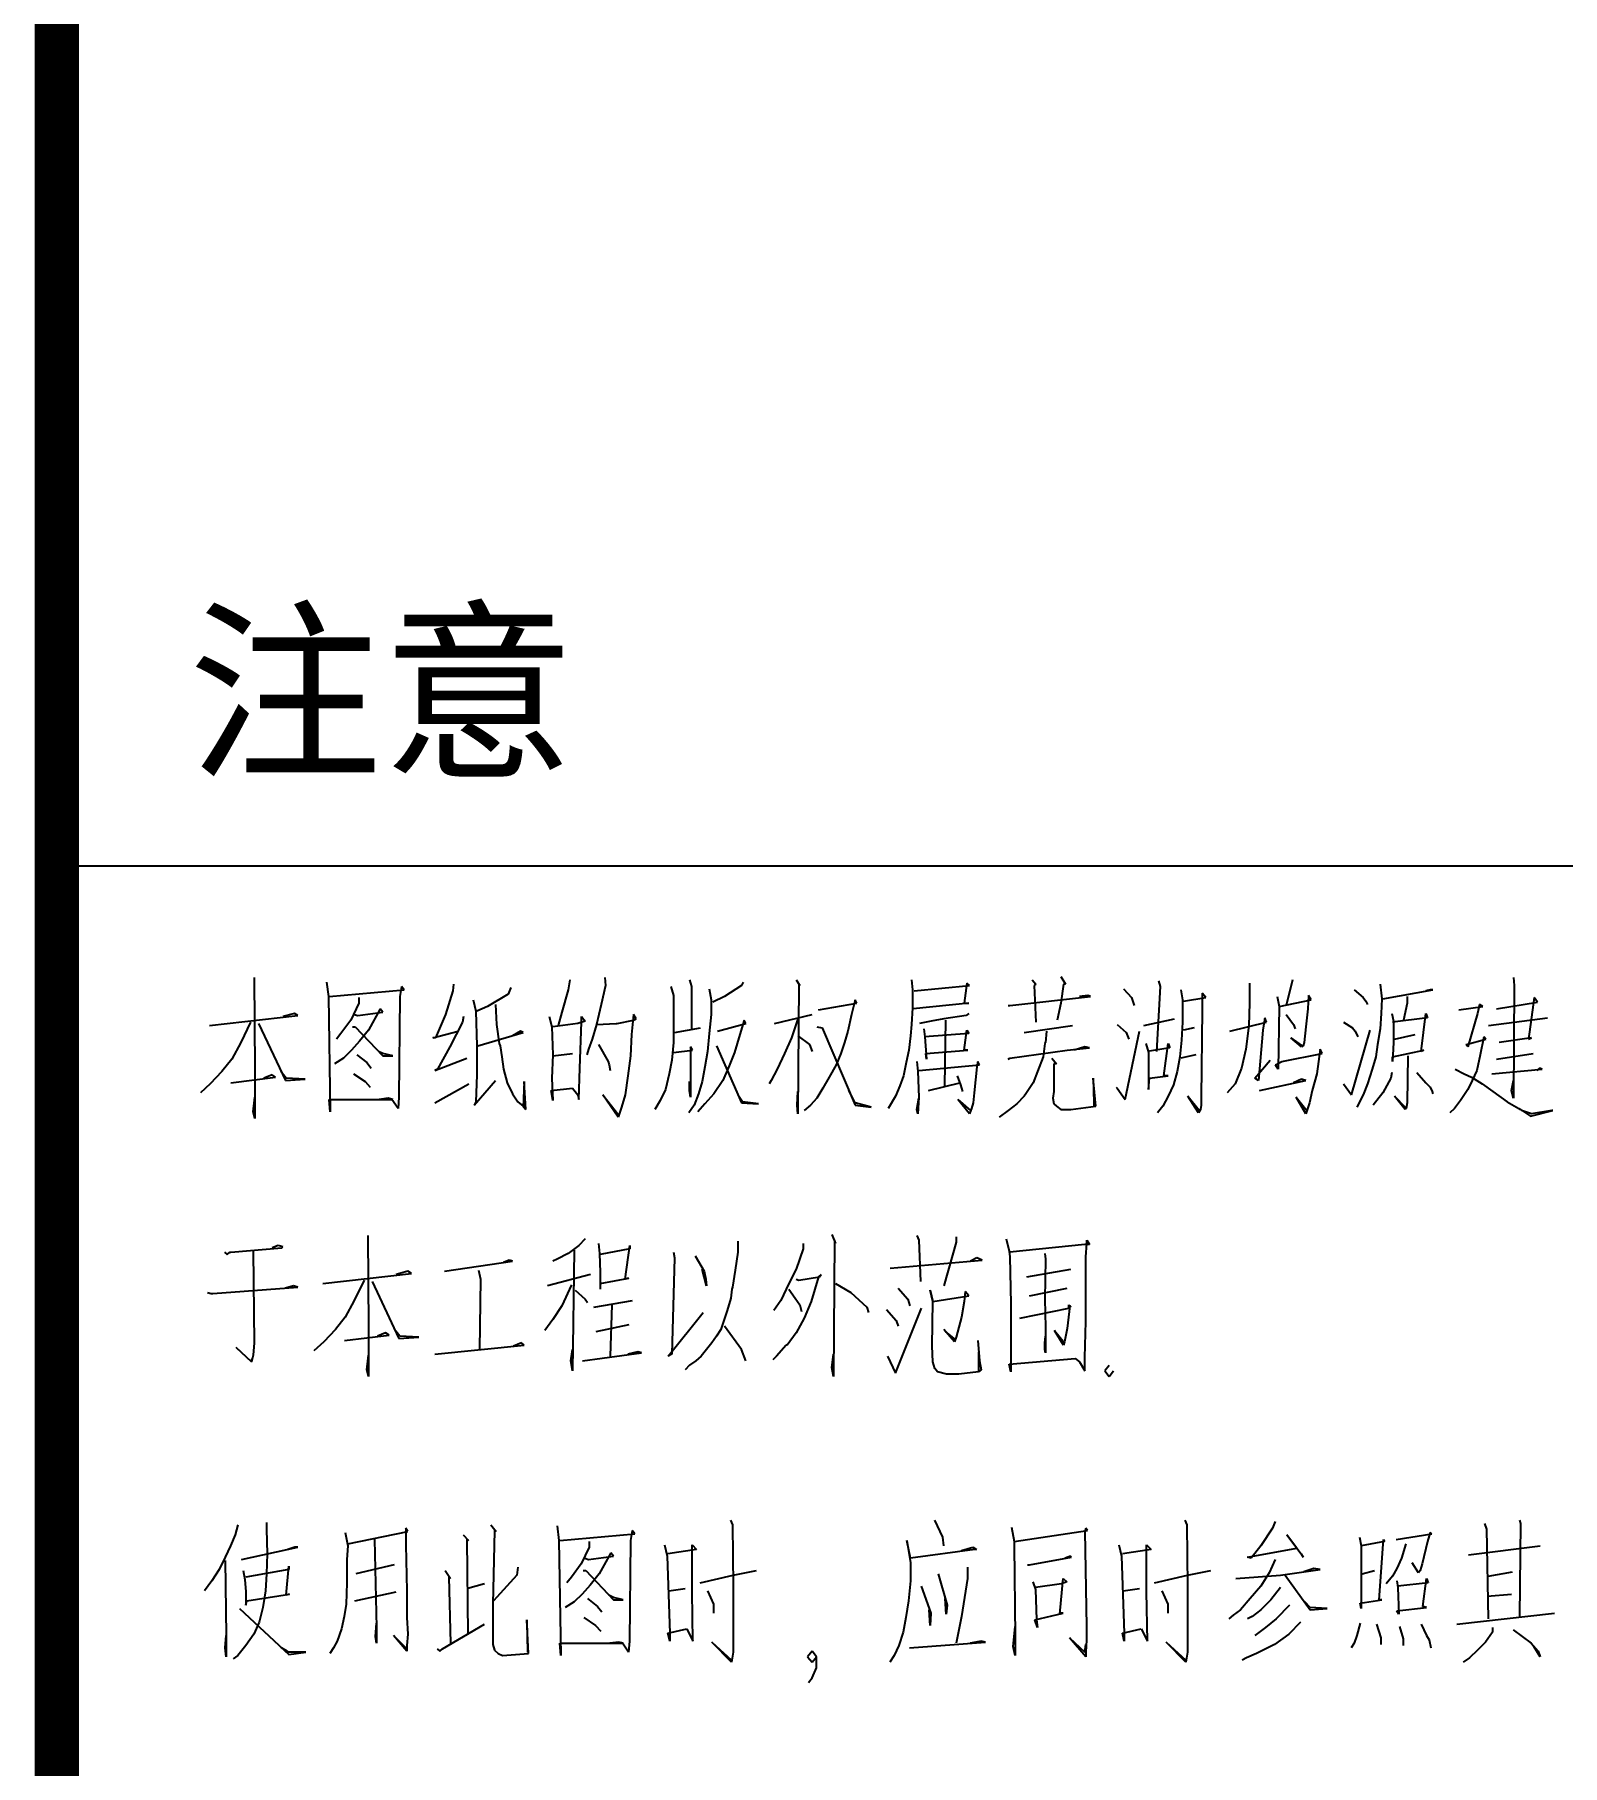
# Model space of a CAD drawing. Extents: x 39624947 to 39626627, y 3418539 to 3418836.
# Drawn here: x 39625326.61 to 39625343.83, y 3418645.91 to 3418665.41 of the extents above; entities that cross this region are included whole.
import ezdxf

# ---------------------------------------------------------------- set-up
doc = ezdxf.new("R2010")
doc.units = 0
doc.layers.get('0').update_dxf_attribs({"linetype": 'CONTINUOUS'})
doc.layers.add('PUB_TITLE', color=4, linetype='CONTINUOUS')
doc.styles.add('图签2', font='', dxfattribs={"height": 1000})
doc.styles.get('图签2').set_extended_font_data('SimSun')

# ---------------------------------------------------------------- blocks, each defined once
blk = doc.blocks.new('WQEQWEDASDSA')
at = {"layer": 'PUB_TITLE'}
for p, q in [((100.2, -5091.2), (100.2, -18900)), ((100.2, -17519), (3600.2, -17519)), ((322.5, -17644.7), (323.5, -17748.1)), ((678.3, -17647.3), (676.3, -17658.6)), ((717.6, -17644.7), (718.6, -17653.6)), ((813.3, -17647.3), (815.4, -17654.8)), ((933.3, -17647.3), (937.3, -17653.6)), ((1063.3, -17647.3), (1064.3, -17658.6)), ((1199.4, -17647.3), (1203.4, -17652.3)), ((1231.6, -17643.5), (1236.7, -17652.3)), ((1492.7, -17647.3), (1485.6, -17676.2)), ((1741.6, -17644.7), (1742.6, -17653.6)), ((404.2, -17649.8), (406.2, -17666.2)), ((406.2, -17666.2), (408.2, -17795.9)), ((407.2, -17666.2), (491.8, -17658.6)), ((486.8, -17666.2), (485.8, -17779.5)), ((488.8, -17654.8), (486.8, -17666.2)), ((491.8, -17658.6), (488.8, -17654.8)), ((546.3, -17659.9), (538.2, -17686.3)), ((547.3, -17652.3), (546.3, -17659.9)), ((608.7, -17663.6), (585.6, -17677.5)), ((611.8, -17656.1), (608.7, -17663.6)), ((676.3, -17658.6), (669.2, -17683.8)), ((718.6, -17653.6), (713.6, -17675)), ((792.2, -17654.8), (795.2, -17664.9)), ((795.2, -17664.9), (795.2, -17695.1)), ((815.4, -17654.8), (815.4, -17702.7)), ((835.5, -17657.3), (837.5, -17669.9)), ((852.7, -17666.2), (839.6, -17672.5)), ((871.8, -17653.6), (852.7, -17666.2)), ((873.8, -17649.8), (871.8, -17653.6)), ((936.3, -17652.3), (935.3, -17798.4)), ((937.3, -17653.6), (936.3, -17652.3)), ((1064.3, -17658.6), (1064.3, -17678.8)), ((1066.3, -17659.9), (1128.8, -17653.6)), ((1125.8, -17651), (1122.8, -17673.7)), ((1128.8, -17653.6), (1125.8, -17651)), ((1174.2, -17676.2), (1264.9, -17666.2)), ((1203.4, -17652.3), (1201.4, -17653.6)), ((1201.4, -17653.6), (1203.4, -17695.1)), ((1234.6, -17652.3), (1231.6, -17673.7)), ((1236.7, -17652.3), (1234.6, -17652.3)), ((1261.9, -17664.9), (1252.8, -17666.2)), ((1264.9, -17666.2), (1261.9, -17664.9)), ((1302.2, -17657.3), (1311.2, -17667.4)), ((1343.5, -17654.8), (1339.5, -17727.9)), ((1341.5, -17648.5), (1343.5, -17654.8)), ((1366.7, -17658.6), (1368.7, -17669.9)), ((1390.9, -17662.4), (1390.9, -17681.3)), ((1394.9, -17667.4), (1390.9, -17662.4)), ((1444.3, -17651), (1444.3, -17673.7)), ((1475.5, -17666.2), (1477.5, -17677.5)), ((1510.8, -17664.9), (1509.8, -17680)), ((1513.8, -17669.9), (1510.8, -17664.9)), ((1562.2, -17658.6), (1572.3, -17667.4)), ((1591.4, -17652.3), (1593.4, -17668.7)), ((1594.4, -17668.7), (1650.9, -17658.6)), ((1621.7, -17666.2), (1621.7, -17673.7)), ((1647.9, -17658.6), (1642.8, -17659.9)), ((1650.9, -17658.6), (1647.9, -17658.6)), ((1742.6, -17653.6), (1741.6, -17780.8)), ((367.9, -17685.1), (354.8, -17688.8)), ((371.9, -17687.6), (367.9, -17685.1)), ((440.4, -17673.7), (431.4, -17692.6)), ((435.4, -17686.3), (439.4, -17687.6)), ((439.4, -17687.6), (467.6, -17683.8)), ((440.4, -17667.4), (440.4, -17673.7)), ((464.6, -17680), (451.5, -17704)), ((467.6, -17683.8), (464.6, -17680)), ((538.2, -17686.3), (527.1, -17712.8)), ((569.4, -17669.9), (572.5, -17682.5)), ((572.5, -17682.5), (573.5, -17721.6)), ((585.6, -17677.5), (573.5, -17682.5)), ((594.6, -17675), (595.6, -17697.7)), ((669.2, -17683.8), (665.2, -17698.9)), ((713.6, -17675), (708.5, -17697.7)), ((749.9, -17686.3), (747.8, -17709)), ((752.9, -17691.4), (749.9, -17686.3)), ((837.5, -17686.3), (835.5, -17707.7)), ((837.5, -17669.9), (837.5, -17686.3)), ((909.1, -17696.4), (951.4, -17686.3)), ((958.5, -17681.3), (1001.8, -17673.7)), ((995.8, -17686.3), (991.7, -17705.2)), ((999.8, -17669.9), (995.8, -17686.3)), ((1001.8, -17673.7), (999.8, -17669.9)), ((1064.3, -17678.8), (1063.3, -17697.7)), ((1127.8, -17673.7), (1065.3, -17680)), ((1122.8, -17673.7), (1127.8, -17673.7)), ((1127.8, -17685.1), (1124.8, -17687.6)), ((1172.2, -17676.2), (1174.2, -17676.2)), ((1231.6, -17673.7), (1227.6, -17692.6)), ((1311.2, -17667.4), (1314.3, -17676.2)), ((1368.7, -17669.9), (1368.7, -17695.1)), ((1369.7, -17671.2), (1394.9, -17667.4)), ((1390.9, -17681.3), (1389.9, -17779.5)), ((1444.3, -17673.7), (1443.3, -17698.9)), ((1477.5, -17677.5), (1476.5, -17748.1)), ((1477.5, -17677.5), (1513.8, -17669.9)), ((1485.6, -17686.3), (1493.7, -17697.7)), ((1509.8, -17680), (1507.8, -17700.2)), ((1572.3, -17667.4), (1575.3, -17671.2)), ((1575.3, -17671.2), (1577.3, -17675)), ((1592.4, -17685.1), (1591.4, -17702.7)), ((1593.4, -17668.7), (1592.4, -17685.1)), ((1604.5, -17685.1), (1606.5, -17693.9)), ((1621.7, -17673.7), (1617.6, -17692.6)), ((1637.8, -17727.9), (1642.8, -17685.1)), ((1642.8, -17685.1), (1644.8, -17690.1)), ((1680.1, -17681.3), (1707.3, -17677.5)), ((1701.3, -17685.1), (1690.2, -17722.9)), ((1703.3, -17675), (1701.3, -17685.1)), ((1707.3, -17677.5), (1703.3, -17675)), ((1722.4, -17680), (1768.8, -17672.5)), ((1764.8, -17667.4), (1758.7, -17714)), ((1768.8, -17672.5), (1764.8, -17667.4)), ((272.1, -17698.9), (371.9, -17687.6)), ((318.5, -17695.1), (307.4, -17717.8)), ((327.6, -17696.4), (357.8, -17760.7)), ((431.4, -17692.6), (420.3, -17707.7)), ((433.4, -17700.2), (436.4, -17700.2)), ((436.4, -17700.2), (467.6, -17732.9)), ((451.5, -17704), (441.4, -17716.6)), ((524.1, -17712.8), (552.3, -17705.2)), ((557.3, -17695.1), (543.2, -17722.9)), ((558.4, -17688.8), (557.3, -17695.1)), ((595.6, -17697.7), (598.7, -17719.1)), ((622.9, -17705.2), (613.8, -17710.3)), ((625.9, -17706.5), (622.9, -17705.2)), ((655.1, -17688.8), (658.1, -17700.2)), ((658.1, -17700.2), (659.1, -17731.7)), ((687.4, -17696.4), (659.1, -17700.2)), ((695.4, -17693.9), (687.4, -17696.4)), ((689.4, -17746.8), (691.4, -17695.1)), ((691.4, -17688.8), (695.4, -17693.9)), ((691.4, -17695.1), (691.4, -17688.8)), ((708.5, -17697.7), (703.5, -17714)), ((708.5, -17697.7), (730.7, -17696.4)), ((730.7, -17696.4), (731.7, -17696.4)), ((731.7, -17696.4), (749.9, -17692.6)), ((749.9, -17692.6), (752.9, -17691.4)), ((795.2, -17695.1), (795.2, -17717.8)), ((796.2, -17706.5), (825.4, -17701.4)), ((844.6, -17705.2), (876.8, -17696.4)), ((874.8, -17692.6), (869.8, -17709)), ((876.8, -17696.4), (874.8, -17692.6)), ((935.3, -17691.4), (928.2, -17712.8)), ((956.5, -17700.2), (962.5, -17701.4)), ((962.5, -17701.4), (999.8, -17788.4)), ((991.7, -17705.2), (987.7, -17717.8)), ((1063.3, -17697.7), (1062.3, -17710.3)), ((1085.5, -17693.9), (1072.4, -17696.4)), ((1077.4, -17702.7), (1078.4, -17711.5)), ((1099.6, -17691.4), (1085.5, -17693.9)), ((1124.8, -17687.6), (1099.6, -17691.4)), ((1101.6, -17692.6), (1100.6, -17766.9)), ((1122.8, -17726.6), (1125.8, -17704)), ((1125.8, -17704), (1127.8, -17707.7)), ((1190.3, -17706.5), (1244.7, -17698.9)), ((1215.5, -17705.2), (1214.5, -17717.8)), ((1295.1, -17697.7), (1305.2, -17706.5)), ((1304.2, -17782.1), (1320.3, -17705.2)), ((1325.3, -17698.9), (1359.6, -17691.4)), ((1368.7, -17695.1), (1367.7, -17715.3)), ((1381.8, -17701.4), (1369.7, -17704)), ((1422.1, -17705.2), (1463.4, -17695.1)), ((1443.3, -17698.9), (1440.2, -17725.4)), ((1459.4, -17704), (1454.4, -17760.7)), ((1461.4, -17690.1), (1459.4, -17704)), ((1463.4, -17695.1), (1461.4, -17690.1)), ((1493.7, -17697.7), (1495.7, -17702.7)), ((1507.8, -17700.2), (1505.8, -17717.8)), ((1550.1, -17695.1), (1560.2, -17701.4)), ((1559.2, -17777), (1580.3, -17704)), ((1560.2, -17701.4), (1563.2, -17705.2)), ((1563.2, -17705.2), (1566.2, -17711.5)), ((1591.4, -17702.7), (1588.4, -17720.3)), ((1644.8, -17690.1), (1605.5, -17695.1)), ((1606.5, -17693.9), (1606.5, -17717.8)), ((1713.4, -17698.9), (1779.9, -17690.1)), ((307.4, -17717.8), (297.3, -17736.7)), ((420.3, -17707.7), (415.2, -17714)), ((441.4, -17716.6), (432.4, -17726.6)), ((527.1, -17712.8), (524.1, -17712.8)), ((543.2, -17722.9), (529.1, -17748.1)), ((573.5, -17721.6), (573.5, -17754.4)), ((574.5, -17721.6), (625.9, -17706.5)), ((598.7, -17719.1), (599.7, -17721.6)), ((599.7, -17721.6), (601.7, -17734.2)), ((699.5, -17725.4), (697.4, -17731.7)), ((703.5, -17714), (699.5, -17725.4)), ((710.5, -17720.3), (721.6, -17739.2)), ((747.8, -17709), (746.8, -17732.9)), ((795.2, -17717.8), (793.2, -17738)), ((814.4, -17722.9), (814.4, -17779.5)), ((816.4, -17726.6), (814.4, -17722.9)), ((835.5, -17707.7), (833.5, -17727.9)), ((843.6, -17721.6), (871.8, -17785.8)), ((869.8, -17709), (863.7, -17729.2)), ((928.2, -17712.8), (920.2, -17730.4)), ((935.3, -17710.3), (948.4, -17720.3)), ((948.4, -17720.3), (951.4, -17727.9)), ((987.7, -17717.8), (983.7, -17730.4)), ((1062.3, -17710.3), (1060.3, -17726.6)), ((1127.8, -17707.7), (1078.4, -17711.5)), ((1078.4, -17711.5), (1080.4, -17736.7)), ((1213.5, -17719.1), (1211.5, -17734.2)), ((1214.5, -17717.8), (1213.5, -17719.1)), ((1238.7, -17726.6), (1263.9, -17724.1)), ((1258.8, -17722.9), (1246.7, -17726.6)), ((1263.9, -17724.1), (1258.8, -17722.9)), ((1305.2, -17706.5), (1308.2, -17714)), ((1327.4, -17719.1), (1330.4, -17729.2)), ((1354.6, -17724.1), (1329.4, -17727.9)), ((1347.5, -17755.6), (1352.6, -17719.1)), ((1352.6, -17719.1), (1354.6, -17724.1)), ((1367.7, -17715.3), (1365.7, -17734.2)), ((1440.2, -17725.4), (1435.2, -17746.8)), ((1490.6, -17712.8), (1503.7, -17721.6)), ((1502.7, -17722.9), (1490.6, -17712.8)), ((1504.7, -17721.6), (1502.7, -17722.9)), ((1505.8, -17717.8), (1504.7, -17721.6)), ((1523.9, -17725.4), (1519.9, -17753.1)), ((1525.9, -17730.4), (1523.9, -17725.4)), ((1588.4, -17720.3), (1586.4, -17734.2)), ((1606.5, -17717.8), (1605.5, -17739.2)), ((1607.6, -17714), (1630.7, -17709)), ((1688.2, -17720.3), (1710.4, -17714)), ((1690.2, -17722.9), (1688.2, -17720.3)), ((1708.3, -17711.5), (1704.3, -17731.7)), ((1710.4, -17714), (1708.3, -17711.5)), ((1761.8, -17712.8), (1725.5, -17717.8)), ((1758.7, -17714), (1761.8, -17712.8)), ((297.3, -17736.7), (286.2, -17750.6)), ((423.3, -17735.5), (413.2, -17741.8)), ((432.4, -17726.6), (423.3, -17735.5)), ((438.4, -17731.7), (449.5, -17740.5)), ((449.5, -17740.5), (454.5, -17746.8)), ((467.6, -17730.4), (462.6, -17727.9)), ((478.7, -17732.9), (467.6, -17730.4)), ((467.6, -17732.9), (478.7, -17732.9)), ((526.1, -17749.3), (562.4, -17735.5)), ((601.7, -17734.2), (603.7, -17748.1)), ((659.1, -17731.7), (658.1, -17758.1)), ((659.1, -17732.9), (681.3, -17730.4)), ((721.6, -17739.2), (722.6, -17743)), ((722.6, -17743), (723.6, -17749.3)), ((746.8, -17732.9), (743.8, -17755.6)), ((793.2, -17738), (790.2, -17753.1)), ((795.2, -17729.2), (816.4, -17726.6)), ((833.5, -17727.9), (830.5, -17745.5)), ((857.7, -17744.3), (850.6, -17760.7)), ((863.7, -17729.2), (857.7, -17744.3)), ((920.2, -17730.4), (912.1, -17748.1)), ((978.6, -17743), (970.6, -17756.9)), ((983.7, -17730.4), (978.6, -17743)), ((1057.3, -17740.5), (1054.2, -17755.6)), ((1060.3, -17726.6), (1057.3, -17740.5)), ((1069.3, -17739.2), (1070.4, -17750.6)), ((1071.4, -17749.3), (1139.9, -17743)), ((1079.4, -17730.4), (1126.8, -17726.6)), ((1080.4, -17736.7), (1079.4, -17730.4)), ((1126.8, -17726.6), (1122.8, -17726.6)), ((1137.9, -17739.2), (1136.9, -17745.5)), ((1139.9, -17743), (1137.9, -17739.2)), ((1172.2, -17736.7), (1174.2, -17735.5)), ((1174.2, -17735.5), (1238.7, -17726.6)), ((1211.5, -17734.2), (1205.4, -17750.6)), ((1221.5, -17735.5), (1226.6, -17741.8)), ((1223.6, -17741.8), (1223.6, -17770.7)), ((1226.6, -17741.8), (1223.6, -17741.8)), ((1330.4, -17729.2), (1330.4, -17770.7)), ((1365.7, -17734.2), (1362.6, -17750.6)), ((1383.8, -17731.7), (1366.7, -17735.5)), ((1450.3, -17758.1), (1467.5, -17738)), ((1473.5, -17743), (1480.6, -17739.2)), ((1476.5, -17748.1), (1473.5, -17743)), ((1480.6, -17739.2), (1525.9, -17730.4)), ((1586.4, -17734.2), (1582.4, -17748.1)), ((1605.5, -17734.2), (1640.8, -17726.6)), ((1605.5, -17739.2), (1605.5, -17734.2)), ((1622.7, -17732.9), (1621.7, -17785.8)), ((1640.8, -17726.6), (1637.8, -17727.9)), ((1704.3, -17731.7), (1700.3, -17749.3)), ((1722.4, -17736.7), (1763.8, -17730.4)), ((273.1, -17764.4), (262, -17774.5)), ((286.2, -17750.6), (273.1, -17764.4)), ((296.3, -17763.2), (346.7, -17756.9)), ((323.5, -17748.1), (323.5, -17803.5)), ((342.7, -17754.4), (333.6, -17758.1)), ((346.7, -17756.9), (342.7, -17754.4)), ((358.8, -17758.1), (352.7, -17750.6)), ((357.8, -17760.7), (380, -17759.4)), ((380, -17759.4), (358.8, -17758.1)), ((434.4, -17753.1), (447.5, -17761.9)), ((447.5, -17761.9), (453.5, -17768.2)), ((529.1, -17748.1), (526.1, -17749.3)), ((526.1, -17785.8), (564.4, -17764.4)), ((570.4, -17788.4), (594.6, -17760.7)), ((573.5, -17754.4), (572.5, -17784.6)), ((603.7, -17748.1), (607.7, -17763.2)), ((607.7, -17763.2), (613.8, -17775.8)), ((626.9, -17761.9), (625.9, -17790.9)), ((628.9, -17793.4), (626.9, -17761.9)), ((658.1, -17758.1), (659.1, -17783.3)), ((688.4, -17782.1), (689.4, -17746.8)), ((743.8, -17755.6), (740.8, -17777)), ((790.2, -17753.1), (786.1, -17770.7)), ((813.3, -17772), (813.3, -17761.9)), ((827.5, -17761.9), (823.4, -17775.8)), ((830.5, -17745.5), (827.5, -17761.9)), ((850.6, -17760.7), (840.6, -17775.8)), ((905.1, -17760.7), (903, -17764.4)), ((912.1, -17748.1), (905.1, -17760.7)), ((970.6, -17756.9), (963.5, -17769.5)), ((1054.2, -17755.6), (1050.2, -17766.9)), ((1070.4, -17750.6), (1071.4, -17779.5)), ((1082.4, -17772), (1117.7, -17763.2)), ((1114.7, -17755.6), (1118.7, -17765.7)), ((1136.9, -17745.5), (1133.9, -17774.5)), ((1200.4, -17763.2), (1192.3, -17775.8)), ((1205.4, -17750.6), (1200.4, -17763.2)), ((1267.9, -17758.1), (1268.9, -17785.8)), ((1270.9, -17789.6), (1267.9, -17758.1)), ((1330.4, -17770.7), (1331.4, -17758.1)), ((1331.4, -17758.1), (1352.6, -17755.6)), ((1352.6, -17755.6), (1347.5, -17755.6)), ((1362.6, -17750.6), (1358.6, -17765.7)), ((1428.2, -17764.4), (1419.1, -17774.5)), ((1435.2, -17746.8), (1428.2, -17764.4)), ((1454.4, -17760.7), (1450.3, -17758.1)), ((1455.4, -17772), (1507.8, -17760.7)), ((1502.7, -17759.4), (1493.7, -17763.2)), ((1507.8, -17760.7), (1502.7, -17759.4)), ((1519.9, -17753.1), (1514.8, -17772)), ((1550.1, -17764.4), (1559.2, -17777)), ((1577.3, -17764.4), (1572.3, -17777)), ((1582.4, -17748.1), (1577.3, -17764.4)), ((1603.5, -17758.1), (1594.4, -17774.5)), ((1604.5, -17751.8), (1603.5, -17758.1)), ((1632.7, -17751.8), (1642.8, -17763.2)), ((1642.8, -17763.2), (1647.9, -17768.2)), ((1676.1, -17748.1), (1686.2, -17753.1)), ((1686.2, -17753.1), (1694.2, -17756.9)), ((1695.2, -17760.7), (1690.2, -17770.7)), ((1694.2, -17756.9), (1706.3, -17764.4)), ((1700.3, -17749.3), (1695.2, -17760.7)), ((1706.3, -17764.4), (1718.4, -17773.2)), ((1717.4, -17753.1), (1773.9, -17748.1)), ((1739.6, -17772), (1741.6, -17760.7)), ((1770.8, -17746.8), (1767.8, -17749.3)), ((1773.9, -17748.1), (1770.8, -17746.8)), ((321.5, -17795.9), (323.5, -17779.5)), ((407.2, -17782.1), (478.7, -17782.1)), ((408.2, -17795.9), (407.2, -17782.1)), ((473.7, -17780.8), (463.6, -17782.1)), ((478.7, -17782.1), (473.7, -17780.8)), ((484.8, -17792.1), (477.7, -17782.1)), ((485.8, -17779.5), (484.8, -17792.1)), ((613.8, -17775.8), (619.8, -17784.6)), ((657.1, -17772), (681.3, -17769.5)), ((659.1, -17783.3), (657.1, -17772)), ((681.3, -17769.5), (687.4, -17777)), ((687.4, -17777), (688.4, -17782.1)), ((715.6, -17777), (733.7, -17799.7)), ((732.7, -17802.2), (715.6, -17777)), ((740.8, -17777), (736.7, -17790.9)), ((780.1, -17783.3), (774, -17793.4)), ((786.1, -17770.7), (780.1, -17783.3)), ((814.4, -17779.5), (813.3, -17772)), ((823.4, -17775.8), (818.4, -17788.4)), ((840.6, -17775.8), (830.5, -17787.1)), ((872.8, -17784.6), (867.8, -17777)), ((934.3, -17788.4), (935.3, -17773.2)), ((956.5, -17780.8), (949.4, -17788.4)), ((963.5, -17769.5), (956.5, -17780.8)), ((999.8, -17785.8), (992.7, -17772)), ((1045.2, -17778.3), (1037.1, -17792.1)), ((1050.2, -17766.9), (1045.2, -17778.3)), ((1069.3, -17793.4), (1071.4, -17780.8)), ((1071.4, -17779.5), (1070.4, -17798.4)), ((1115.7, -17782.1), (1129.8, -17794.7)), ((1128.8, -17798.4), (1115.7, -17782.1)), ((1118.7, -17765.7), (1120.7, -17773.2)), ((1133.9, -17774.5), (1132.8, -17785.8)), ((1190.3, -17778.3), (1182.2, -17787.1)), ((1192.3, -17775.8), (1190.3, -17778.3)), ((1223.6, -17773.2), (1222.5, -17780.8)), ((1222.5, -17780.8), (1223.6, -17787.1)), ((1223.6, -17770.7), (1223.6, -17773.2)), ((1294.1, -17768.2), (1295.1, -17769.5)), ((1295.1, -17769.5), (1304.2, -17782.1)), ((1352.6, -17778.3), (1346.5, -17789.6)), ((1358.6, -17765.7), (1352.6, -17778.3)), ((1374.7, -17778.3), (1387.8, -17794.7)), ((1386.8, -17797.2), (1374.7, -17778.3)), ((1389.9, -17779.5), (1389.9, -17788.4)), ((1496.7, -17779.5), (1508.8, -17794.7)), ((1507.8, -17798.4), (1496.7, -17779.5)), ((1514.8, -17772), (1511.8, -17785.8)), ((1572.3, -17777), (1565.2, -17790.9)), ((1594.4, -17774.5), (1583.4, -17788.4)), ((1607.6, -17778.3), (1619.6, -17790.9)), ((1619.6, -17793.4), (1607.6, -17778.3)), ((1647.9, -17768.2), (1649.9, -17773.2)), ((1649.9, -17773.2), (1650.9, -17775.8)), ((1682.1, -17783.3), (1675.1, -17792.1)), ((1690.2, -17770.7), (1682.1, -17783.3)), ((1718.4, -17773.2), (1734.5, -17784.6)), ((1741.6, -17780.8), (1739.6, -17772)), ((323.5, -17803.5), (321.5, -17795.9)), ((572.5, -17784.6), (570.4, -17788.4)), ((619.8, -17784.6), (625.9, -17789.6)), ((625.9, -17789.6), (628.9, -17793.4)), ((736.7, -17790.9), (732.7, -17802.2)), ((818.4, -17788.4), (812.3, -17797.2)), ((830.5, -17787.1), (822.4, -17795.9)), ((871.8, -17785.8), (891, -17787.1)), ((891, -17787.1), (872.8, -17784.6)), ((935.3, -17798.4), (934.3, -17788.4)), ((949.4, -17788.4), (942.4, -17794.7)), ((1017.9, -17790.9), (999.8, -17785.8)), ((999.8, -17788.4), (1017.9, -17790.9)), ((1070.4, -17798.4), (1069.3, -17793.4)), ((1130.8, -17792.1), (1128.8, -17798.4)), ((1132.8, -17785.8), (1130.8, -17792.1)), ((1172.2, -17794.7), (1162.1, -17802.2)), ((1182.2, -17787.1), (1172.2, -17794.7)), ((1223.6, -17787.1), (1226.6, -17789.6)), ((1226.6, -17789.6), (1231.6, -17793.4)), ((1231.6, -17793.4), (1242.7, -17793.4)), ((1242.7, -17793.4), (1270.9, -17789.6)), ((1268.9, -17785.8), (1268.9, -17789.6)), ((1346.5, -17789.6), (1340.5, -17797.2)), ((1388.8, -17793.4), (1386.8, -17797.2)), ((1389.9, -17788.4), (1388.8, -17793.4)), ((1511.8, -17785.8), (1507.8, -17798.4)), ((1620.7, -17792.1), (1619.6, -17793.4)), ((1621.7, -17785.8), (1620.7, -17792.1)), ((1675.1, -17792.1), (1670, -17797.2)), ((1734.5, -17784.6), (1747.6, -17792.1)), ((1747.6, -17792.1), (1749.7, -17793.4)), ((1749.7, -17793.4), (1760.7, -17801)), ((1761.8, -17798.4), (1750.7, -17794.7)), ((1760.7, -17801), (1785.9, -17794.7)), ((1784.9, -17794.7), (1761.8, -17798.4)), ((1785.9, -17794.7), (1784.9, -17794.7)), ((450.5, -17935.4), (451.5, -18038.7)), ((695.4, -17939.2), (688.4, -17946.8)), ((973.6, -17934.2), (977.6, -17944.2)), ((1069.3, -17935.4), (1071.4, -17940.5)), ((1113.7, -17936.7), (1113.7, -17943)), ((1170.1, -17939.2), (1173.2, -17953.1)), ((289.3, -17954.3), (292.3, -17956.8)), ((292.3, -17956.8), (295.3, -17954.3)), ((295.3, -17954.3), (296.3, -17954.3)), ((296.3, -17954.3), (353.8, -17949.3)), ((321.5, -17953.1), (322.5, -18056.4)), ((349.7, -17946.8), (342.7, -17949.3)), ((354.8, -17948), (349.7, -17946.8)), ((353.8, -17949.3), (354.8, -17948)), ((676.3, -17955.6), (664.2, -17961.9)), ((688.4, -17946.8), (676.3, -17955.6)), ((683.3, -17951.8), (681.3, -18087.9)), ((710.5, -17944.2), (711.6, -17955.6)), ((711.6, -17955.6), (712.6, -17977)), ((745.8, -17950.5), (712.6, -17956.8)), ((740.8, -17984.6), (745.8, -17946.8)), ((745.8, -17946.8), (745.8, -17950.5)), ((795.2, -17954.3), (796.2, -17960.6)), ((819.4, -17958.1), (829.5, -17975.7)), ((867.8, -17954.3), (864.7, -17974.5)), ((867.8, -17941.7), (867.8, -17951.8)), ((867.8, -17951.8), (867.8, -17954.3)), ((941.3, -17950.5), (933.3, -17973.2)), ((941.3, -17944.2), (941.3, -17950.5)), ((976.6, -17940.5), (975.6, -18094.2)), ((977.6, -17944.2), (976.6, -17940.5)), ((1071.4, -17940.5), (1073.4, -17987.1)), ((1113.7, -17943), (1099.6, -17992.1)), ((1173.2, -17953.1), (1174.2, -17959.4)), ((1258.8, -17945.5), (1174.2, -17954.3)), ((1174.2, -17959.4), (1175.2, -18012.3)), ((1213.5, -17955.6), (1214.5, -17961.9)), ((1263.9, -17945.5), (1258.8, -17945.5)), ((1259.8, -17959.4), (1260.8, -17944.2)), ((1259.8, -17998.4), (1259.8, -17959.4)), ((1260.8, -17940.5), (1263.9, -17945.5)), ((1260.8, -17944.2), (1260.8, -17940.5)), ((400.1, -17989.6), (499.9, -17978.3)), ((495.9, -17975.7), (482.8, -17979.5)), ((499.9, -17978.3), (495.9, -17975.7)), ((537.2, -17975.7), (613.8, -17964.4)), ((575.5, -17974.5), (577.5, -17984.6)), ((609.8, -17963.1), (603.7, -17965.7)), ((613.8, -17964.4), (609.8, -17963.1)), ((664.2, -17961.9), (659.1, -17964.4)), ((712.6, -17977), (712.6, -17995.9)), ((796.2, -17960.6), (793.2, -18069)), ((832.5, -17992.1), (827.5, -17973.2)), ((829.5, -17975.7), (831.5, -17984.6)), ((864.7, -17974.5), (861.7, -17993.4)), ((933.3, -17973.2), (925.2, -17989.6)), ((1039.1, -17972), (1142.9, -17963.1)), ((1136.9, -17960.6), (1129.8, -17964.4)), ((1142.9, -17963.1), (1136.9, -17960.6)), ((1193.3, -17982), (1242.7, -17973.2)), ((1214.5, -17961.9), (1213.5, -18007.2)), ((276.2, -18000.9), (371.9, -17993.4)), ((366.9, -17992.1), (357.8, -17994.6)), ((371.9, -17993.4), (366.9, -17992.1)), ((446.5, -17985.8), (435.4, -18008.5)), ((455.6, -17987.1), (485.8, -18051.3)), ((577.5, -17984.6), (576.5, -18063.9)), ((701.5, -17979.5), (653.1, -17992.1)), ((680.3, -17990.8), (669.2, -18014.8)), ((684.3, -17997.1), (695.4, -18007.2)), ((712.6, -17989.6), (744.8, -17983.3)), ((744.8, -17983.3), (740.8, -17984.6)), ((831.5, -17984.6), (832.5, -17992.1)), ((860.7, -17995.9), (859.7, -18006)), ((861.7, -17993.4), (860.7, -17995.9)), ((925.2, -17989.6), (916.2, -18008.5)), ((925.2, -17995.9), (932.3, -18006)), ((933.3, -17984.6), (936.3, -17985.8)), ((936.3, -17985.8), (959.5, -17982)), ((958.5, -17982), (950.4, -18009.7)), ((961.5, -17979.5), (958.5, -17982)), ((959.5, -17982), (961.5, -17979.5)), ((977.6, -17989.6), (994.8, -17999.7)), ((1048.2, -17994.6), (1059.3, -18007.2)), ((1084.5, -17997.1), (1087.5, -18009.7)), ((1087.5, -18009.7), (1084.5, -17997.1)), ((1123.8, -17998.4), (1122.8, -18009.7)), ((1127.8, -18003.4), (1123.8, -17998.4)), ((1196.3, -18003.4), (1238.7, -17994.6)), ((1259.8, -18032.4), (1259.8, -17998.4)), ((270.1, -17999.7), (274.1, -18000.9)), ((274.1, -18000.9), (276.2, -18000.9)), ((435.4, -18008.5), (425.3, -18027.4)), ((669.2, -18014.8), (659.1, -18029.9)), ((695.4, -18007.2), (698.4, -18011)), ((705.5, -18016), (748.8, -18008.5)), ((725.7, -18013.5), (723.6, -18071.5)), ((859.7, -18006), (855.7, -18019.8)), ((916.2, -18008.5), (908.1, -18019.8)), ((932.3, -18006), (937.3, -18013.5)), ((937.3, -18013.5), (939.3, -18021.1)), ((950.4, -18009.7), (942.4, -18028.6)), ((994.8, -17999.7), (1012.9, -18016)), ((1012.9, -18016), (1014.9, -18022.3)), ((1045.2, -18090.4), (1074.4, -18017.3)), ((1059.3, -18007.2), (1061.3, -18014.8)), ((1086.5, -18060.1), (1087.5, -18009.7)), ((1087.5, -18009.7), (1127.8, -18003.4)), ((1122.8, -18009.7), (1119.7, -18027.4)), ((1175.2, -18012.3), (1175.2, -18051.3)), ((1185.3, -18028.6), (1240.7, -18017.3)), ((1213.5, -18007.2), (1214.5, -18038.7)), ((1241.7, -18014.8), (1238.7, -18040)), ((1240.7, -18013.5), (1242.7, -18016)), ((1240.7, -18017.3), (1240.7, -18013.5)), ((1242.7, -18016), (1241.7, -18014.8)), ((425.3, -18027.4), (414.2, -18041.2)), ((659.1, -18029.9), (650.1, -18042.5)), ((744.8, -18036.2), (707.5, -18043.8)), ((789.2, -18071.5), (828.5, -18022.3)), ((851.6, -18032.4), (848.6, -18041.2)), ((855.7, -18019.8), (851.6, -18032.4)), ((871.8, -18063.9), (852.7, -18037.5)), ((942.4, -18028.6), (933.3, -18045)), ((1035.1, -18018.6), (1046.2, -18031.2)), ((1046.2, -18031.2), (1048.2, -18037.5)), ((1119.7, -18027.4), (1113.7, -18050.1)), ((1258.8, -18072.7), (1259.8, -18032.4)), ((322.5, -18056.4), (321.5, -18070.2)), ((401.1, -18055.1), (390, -18065.2)), ((414.2, -18041.2), (401.1, -18055.1)), ((424.3, -18053.8), (474.7, -18047.5)), ((451.5, -18038.7), (451.5, -18094.2)), ((470.7, -18045), (461.6, -18048.8)), ((474.7, -18047.5), (470.7, -18045)), ((486.8, -18048.8), (480.7, -18041.2)), ((485.8, -18051.3), (508, -18050.1)), ((508, -18050.1), (486.8, -18048.8)), ((623.9, -18056.4), (614.8, -18060.1)), ((626.9, -18058.9), (623.9, -18056.4)), ((838.5, -18056.4), (832.5, -18063.9)), ((843.6, -18048.8), (838.5, -18056.4)), ((848.6, -18041.2), (843.6, -18048.8)), ((933.3, -18045), (923.2, -18058.9)), ((1111.7, -18055.1), (1099.6, -18041.2)), ((1101.6, -18043.8), (1112.7, -18052.6)), ((1113.7, -18050.1), (1111.7, -18055.1)), ((1137.9, -18053.8), (1139.9, -18076.5)), ((1175.2, -18051.3), (1175.2, -18089.1)), ((1213.5, -18056.4), (1214.5, -18048.8)), ((1213.5, -18063.9), (1213.5, -18056.4)), ((1214.5, -18038.7), (1214.5, -18067.7)), ((1224.6, -18042.5), (1235.6, -18056.4)), ((1234.6, -18058.9), (1224.6, -18042.5)), ((1235.6, -18055.1), (1234.6, -18058.9)), ((1238.7, -18040), (1235.6, -18055.1)), ((302.4, -18061.4), (319.5, -18077.8)), ((319.5, -18077.8), (302.4, -18061.4)), ((321.5, -18070.2), (319.5, -18077.8)), ((319.5, -18077.8), (320.5, -18074)), ((449.5, -18086.6), (451.5, -18070.2)), ((526.1, -18069), (626.9, -18058.9)), ((679.3, -18076.5), (681.3, -18063.9)), ((681.3, -18087.9), (679.3, -18076.5)), ((692.4, -18076.5), (758.9, -18067.7)), ((754.9, -18066.4), (743.8, -18069)), ((758.9, -18067.7), (754.9, -18066.4)), ((793.2, -18069), (789.2, -18071.5)), ((820.4, -18076.5), (813.3, -18081.6)), ((826.4, -18071.5), (820.4, -18076.5)), ((832.5, -18063.9), (826.4, -18071.5)), ((876.8, -18076.5), (871.8, -18063.9)), ((911.1, -18071.5), (907.1, -18075.3)), ((922.2, -18058.9), (911.1, -18071.5)), ((923.2, -18058.9), (922.2, -18058.9)), ((973.6, -18084.1), (975.6, -18069)), ((1036.1, -18071.5), (1045.2, -18090.4)), ((1087.5, -18077.8), (1086.5, -18060.1)), ((1138.9, -18066.4), (1138.9, -18087.9)), ((1139.9, -18076.5), (1141.9, -18086.6)), ((1173.2, -18080.3), (1247.7, -18074)), ((1214.5, -18067.7), (1213.5, -18063.9)), ((1247.7, -18074), (1252.8, -18077.8)), ((1258.8, -18087.9), (1258.8, -18072.7)), ((451.5, -18094.2), (449.5, -18086.6)), ((813.3, -18081.6), (808.3, -18086.6)), ((975.6, -18094.2), (973.6, -18084.1)), ((1089.5, -18085.3), (1087.5, -18077.8)), ((1092.5, -18089.1), (1089.5, -18085.3)), ((1102.6, -18091.6), (1092.5, -18089.1)), ((1116.7, -18091.6), (1102.6, -18091.6)), ((1138.9, -18089.1), (1116.7, -18091.6)), ((1141.9, -18086.6), (1138.9, -18089.1)), ((1175.2, -18089.1), (1173.2, -18080.3)), ((1252.8, -18077.8), (1258.8, -18087.9)), ((1285.9, -18081.8), (1281, -18088)), ((1281, -18088), (1285.9, -18094.2)), ((1285.9, -18094.2), (1290.8, -18088)), ((304.1, -18261.3), (301.1, -18272.6)), ((336.4, -18258.8), (336.4, -18266.3)), ((336.4, -18266.3), (337.4, -18294)), ((425.1, -18270.1), (428.1, -18285.2)), ((428.1, -18282.7), (495.6, -18268.8)), ((493.6, -18265.1), (493.6, -18284)), ((495.6, -18268.8), (493.6, -18265.1)), ((589.4, -18261.3), (595.4, -18268.8)), ((593.4, -18267.6), (591.4, -18350.7)), ((595.4, -18268.8), (593.4, -18267.6)), ((663.9, -18262.5), (666, -18278.9)), ((667, -18278.9), (751.6, -18271.4)), ((748.6, -18267.6), (746.6, -18278.9)), ((751.6, -18271.4), (748.6, -18267.6)), ((859.5, -18256.2), (861.5, -18261.3)), ((861.5, -18261.3), (862.5, -18330.6)), ((1089.3, -18256.2), (1098.3, -18275.1)), ((1175.9, -18263.8), (1179, -18280.2)), ((1179, -18280.2), (1261.6, -18267.6)), ((1259.6, -18265.1), (1258.6, -18268.8)), ((1258.6, -18268.8), (1260.6, -18375.9)), ((1261.6, -18267.6), (1259.6, -18265.1)), ((1371.5, -18256.2), (1373.5, -18261.3)), ((1373.5, -18261.3), (1374.5, -18330.6)), ((1470.2, -18265.1), (1457.1, -18285.2)), ((1473.3, -18257.5), (1470.2, -18265.1)), ((1609.3, -18277.7), (1649.6, -18271.4)), ((1647.6, -18270.1), (1644.6, -18280.2)), ((1649.6, -18271.4), (1647.6, -18270.1)), ((1709.1, -18260), (1711.1, -18266.3)), ((1711.1, -18266.3), (1713.1, -18367.1)), ((1748.4, -18256.2), (1749.4, -18260)), ((1749.4, -18260), (1748.4, -18364.6)), ((296.1, -18285.2), (290, -18297.8)), ((301.1, -18272.6), (296.1, -18285.2)), ((308.2, -18300.3), (371.7, -18286.5)), ((368.6, -18286.5), (360.6, -18289)), ((371.7, -18286.5), (368.6, -18286.5)), ((428.1, -18285.2), (427.1, -18300.3)), ((458.3, -18277.7), (460.4, -18377.2)), ((493.6, -18284), (494.6, -18335.6)), ((558.1, -18272.6), (564.2, -18278.9)), ((562.2, -18277.7), (563.2, -18384.7)), ((564.2, -18278.9), (562.2, -18277.7)), ((666, -18278.9), (668, -18408.7)), ((700.2, -18286.5), (691.2, -18305.4)), ((700.2, -18280.2), (700.2, -18286.5)), ((746.6, -18278.9), (745.6, -18392.3)), ((784.9, -18284), (787.9, -18296.5)), ((821.2, -18289), (788.9, -18294)), ((816.1, -18284), (821.2, -18289)), ((816.1, -18336.9), (816.1, -18284)), ((1058, -18278.9), (1062.1, -18304.1)), ((1062.1, -18299.1), (1058, -18278.9)), ((1134.6, -18289), (1062.1, -18299.1)), ((1098.3, -18275.1), (1099.3, -18285.2)), ((1119.5, -18290.2), (1132.6, -18286.5)), ((1132.6, -18286.5), (1136.6, -18289)), ((1136.6, -18289), (1134.6, -18289)), ((1179, -18280.2), (1179, -18285.2)), ((1179, -18285.2), (1180, -18387.3)), ((1296.9, -18284), (1299.9, -18296.5)), ((1333.2, -18289), (1300.9, -18294)), ((1328.1, -18284), (1333.2, -18289)), ((1328.1, -18336.9), (1328.1, -18284)), ((1442, -18297.8), (1497.5, -18287.7)), ((1457.1, -18285.2), (1446.1, -18299.1)), ((1486.4, -18272.6), (1502.5, -18294)), ((1497.5, -18287.7), (1486.4, -18272.6)), ((1568, -18275.1), (1570, -18285.2)), ((1596.2, -18280.2), (1570, -18285.2)), ((1570, -18285.2), (1570, -18321.7)), ((1590.2, -18345.7), (1595.2, -18277.7)), ((1595.2, -18277.7), (1596.2, -18280.2)), ((1620.4, -18282.7), (1615.4, -18299.1)), ((1644.6, -18280.2), (1638.6, -18305.4)), ((1691, -18295.3), (1771.6, -18285.2)), ((290, -18297.8), (283, -18311.7)), ((290, -18301.6), (291, -18386)), ((337.4, -18294), (336.4, -18316.7)), ((358.6, -18340.6), (361.6, -18307.9)), ((361.6, -18307.9), (361.6, -18311.7)), ((427.1, -18300.3), (427.1, -18326.8)), ((480.5, -18306.6), (437.2, -18316.7)), ((619.6, -18309.1), (618.6, -18318)), ((691.2, -18305.4), (680.1, -18320.5)), ((695.2, -18299.1), (699.2, -18300.3)), ((699.2, -18300.3), (727.4, -18296.5)), ((724.4, -18292.8), (711.3, -18316.7)), ((727.4, -18296.5), (724.4, -18292.8)), ((787.9, -18296.5), (790.9, -18383.5)), ((1062.1, -18304.1), (1062.1, -18324.3)), ((1126.6, -18309.1), (1126.6, -18321.7)), ((1194.1, -18306.6), (1196.1, -18306.6)), ((1196.1, -18306.6), (1243.5, -18297.8)), ((1242.5, -18296.5), (1236.4, -18299.1)), ((1243.5, -18297.8), (1242.5, -18296.5)), ((1299.9, -18296.5), (1302.9, -18383.5)), ((1446.1, -18299.1), (1442, -18297.8)), ((1473.3, -18300.3), (1466.2, -18315.4)), ((1502.5, -18294), (1504.5, -18297.8)), ((1516.6, -18310.4), (1505.5, -18314.2)), ((1523.7, -18311.7), (1516.6, -18310.4)), ((1610.3, -18310.4), (1605.3, -18319.2)), ((1615.4, -18299.1), (1610.3, -18310.4)), ((1634.5, -18315.4), (1627.5, -18304.1)), ((1638.6, -18305.4), (1636.5, -18312.9)), ((274.9, -18324.3), (266.8, -18335.6)), ((283, -18311.7), (274.9, -18324.3)), ((310.2, -18312.9), (312.2, -18323)), ((312.2, -18323), (313.2, -18336.9)), ((361.6, -18311.7), (313.2, -18320.5)), ((336.4, -18316.7), (335.4, -18335.6)), ((427.1, -18326.8), (426.1, -18350.7)), ((538, -18312.9), (544, -18321.7)), ((542, -18320.5), (544, -18394.8)), ((544, -18321.7), (542, -18320.5)), ((582.3, -18328), (563.2, -18333.1)), ((618.6, -18318), (592.4, -18346.9)), ((680.1, -18320.5), (675, -18326.8)), ((701.2, -18329.3), (692.2, -18339.4)), ((693.2, -18312.9), (696.2, -18312.9)), ((696.2, -18312.9), (727.4, -18345.7)), ((711.3, -18316.7), (701.2, -18329.3)), ((825.2, -18326.8), (862.5, -18318)), ((862.5, -18318), (888.7, -18312.9)), ((1062.1, -18324.3), (1060, -18346.9)), ((1093.3, -18316.7), (1103.4, -18352)), ((1126.6, -18321.7), (1119.5, -18364.6)), ((1200.1, -18325.5), (1203.2, -18334.3)), ((1232.4, -18328), (1203.2, -18331.8)), ((1230.4, -18362.1), (1234.4, -18321.7)), ((1238.4, -18325.5), (1232.4, -18328)), ((1234.4, -18321.7), (1238.4, -18325.5)), ((1337.2, -18326.8), (1374.5, -18318)), ((1374.5, -18318), (1400.7, -18312.9)), ((1428.9, -18321.7), (1479.3, -18318)), ((1466.2, -18315.4), (1457.1, -18330.6)), ((1479.3, -18318), (1523.7, -18311.7)), ((1484.4, -18318), (1512.6, -18357)), ((1570, -18321.7), (1570, -18355.8)), ((1571, -18316.7), (1585.1, -18312.9)), ((1605.3, -18319.2), (1598.2, -18328)), ((1610.3, -18324.3), (1611.3, -18331.8)), ((1645.6, -18326.8), (1611.3, -18330.6)), ((1636.5, -18312.9), (1634.5, -18315.4)), ((1639.6, -18353.2), (1643.6, -18321.7)), ((1643.6, -18321.7), (1645.6, -18326.8)), ((1713.1, -18319.2), (1740.4, -18314.2)), ((313.2, -18336.9), (313.2, -18352)), ((313.2, -18352), (314.2, -18346.9)), ((314.2, -18346.9), (362.6, -18339.4)), ((335.4, -18335.6), (332.4, -18354.5)), ((362.6, -18339.4), (358.6, -18340.6)), ((436.2, -18346.9), (482.5, -18336.9)), ((494.6, -18335.6), (494.6, -18362.1)), ((683.1, -18348.2), (673, -18354.5)), ((692.2, -18339.4), (683.1, -18348.2)), ((698.2, -18344.4), (709.3, -18353.2)), ((727.4, -18343.2), (722.4, -18340.6)), ((738.5, -18345.7), (727.4, -18343.2)), ((727.4, -18345.7), (738.5, -18345.7)), ((789.9, -18335.6), (808.1, -18333.1)), ((817.1, -18392.3), (816.1, -18336.9)), ((833.3, -18335.6), (840.3, -18350.7)), ((862.5, -18330.6), (862.5, -18373.4)), ((1060, -18346.9), (1057, -18365.8)), ((1074.2, -18330.6), (1085.2, -18360.8)), ((1102.4, -18362.1), (1101.4, -18344.4)), ((1203.2, -18334.3), (1204.2, -18368.4)), ((1301.9, -18335.6), (1320.1, -18333.1)), ((1329.1, -18392.3), (1328.1, -18336.9)), ((1345.3, -18335.6), (1352.3, -18350.7)), ((1374.5, -18330.6), (1374.5, -18373.4)), ((1445, -18344.4), (1434, -18357)), ((1457.1, -18330.6), (1445, -18344.4)), ((1468.2, -18345.7), (1457.1, -18357)), ((1479.3, -18331.8), (1468.2, -18345.7)), ((1512.6, -18354.5), (1506.5, -18348.2)), ((1569, -18349.5), (1593.2, -18345.7)), ((1570, -18355.8), (1569, -18349.5)), ((1593.2, -18345.7), (1590.2, -18345.7)), ((1611.3, -18331.8), (1612.4, -18362.1)), ((1712.1, -18341.9), (1739.3, -18339.4)), ((306.2, -18355.8), (361.6, -18407.4)), ((332.4, -18354.5), (328.3, -18370.9)), ((424.1, -18364.6), (421, -18378.4)), ((426.1, -18350.7), (424.1, -18364.6)), ((494.6, -18362.1), (494.6, -18365.8)), ((494.6, -18365.8), (495.6, -18384.7)), ((591.4, -18350.7), (591.4, -18386)), ((629.7, -18368.4), (630.7, -18404.9)), ((631.7, -18406.2), (629.7, -18368.4)), ((694.2, -18365.8), (707.3, -18374.7)), ((709.3, -18353.2), (714.3, -18359.5)), ((840.3, -18350.7), (840.3, -18360.8)), ((1057, -18365.8), (1054, -18382.2)), ((1084.2, -18374.7), (1083.2, -18357)), ((1085.2, -18360.8), (1084.2, -18374.7)), ((1103.4, -18352), (1102.4, -18362.1)), ((1119.5, -18364.6), (1113.5, -18394.8)), ((1202.2, -18368.4), (1234.4, -18360.8)), ((1205.2, -18377.2), (1202.2, -18368.4)), ((1204.2, -18368.4), (1205.2, -18377.2)), ((1232.4, -18360.8), (1230.4, -18362.1)), ((1234.4, -18360.8), (1232.4, -18360.8)), ((1352.3, -18350.7), (1352.3, -18360.8)), ((1425.9, -18363.3), (1420.9, -18367.1)), ((1434, -18357), (1425.9, -18363.3)), ((1447.1, -18364.6), (1442, -18367.1)), ((1457.1, -18357), (1447.1, -18364.6)), ((1474.3, -18367.1), (1462.2, -18377.2)), ((1489.4, -18352), (1474.3, -18367.1)), ((1531.7, -18355.8), (1512.6, -18354.5)), ((1512.6, -18357), (1531.7, -18355.8)), ((1610.3, -18358.3), (1643.6, -18354.5)), ((1612.4, -18362.1), (1610.3, -18358.3)), ((1643.6, -18354.5), (1639.6, -18353.2)), ((1677.9, -18373.4), (1787.7, -18360.8)), ((290, -18399.9), (291, -18386)), ((291, -18386), (291, -18409.9)), ((322.3, -18384.7), (313.2, -18397.3)), ((328.3, -18370.9), (322.3, -18384.7)), ((421, -18378.4), (416, -18392.3)), ((459.3, -18387.3), (460.4, -18372.1)), ((460.4, -18394.8), (459.3, -18387.3)), ((460.4, -18377.2), (460.4, -18394.8)), ((479.5, -18386), (493.6, -18399.9)), ((494.6, -18403.6), (479.5, -18386)), ((495.6, -18384.7), (494.6, -18397.3)), ((534.9, -18401.1), (582.3, -18373.4)), ((591.4, -18386), (591.4, -18396.1)), ((707.3, -18374.7), (713.3, -18381)), ((788.9, -18383.5), (810.1, -18378.4)), ((790.9, -18392.3), (788.9, -18383.5)), ((790.9, -18383.5), (790.9, -18392.3)), ((810.1, -18378.4), (817.1, -18392.3)), ((862.5, -18373.4), (862.5, -18404.9)), ((1054, -18382.2), (1049, -18397.3)), ((1178, -18398.6), (1180, -18375.9)), ((1180, -18387.3), (1180, -18408.7)), ((1241.5, -18388.5), (1258.6, -18404.9)), ((1259.6, -18409.9), (1241.5, -18388.5)), ((1260.6, -18375.9), (1260.6, -18379.7)), ((1260.6, -18379.7), (1260.6, -18391)), ((1300.9, -18383.5), (1322.1, -18378.4)), ((1302.9, -18392.3), (1300.9, -18383.5)), ((1302.9, -18383.5), (1302.9, -18392.3)), ((1322.1, -18378.4), (1329.1, -18392.3)), ((1374.5, -18373.4), (1374.5, -18404.9)), ((1462.2, -18377.2), (1450.1, -18386)), ((1488.4, -18384.7), (1472.3, -18396.1)), ((1501.5, -18370.9), (1488.4, -18384.7)), ((1565, -18386), (1562, -18394.8)), ((1569, -18372.1), (1565, -18386)), ((1587.2, -18373.4), (1592.2, -18388.5)), ((1592.2, -18388.5), (1592.2, -18396.1)), ((1613.4, -18375.9), (1617.4, -18389.8)), ((1637.6, -18373.4), (1643.6, -18386)), ((1643.6, -18386), (1646.6, -18391)), ((1718.2, -18382.2), (1710.1, -18393.6)), ((1718.2, -18377.2), (1718.2, -18382.2)), ((1741.4, -18379.7), (1761.5, -18394.8)), ((291, -18409.9), (290, -18399.9)), ((313.2, -18397.3), (304.1, -18408.7)), ((359.6, -18403.6), (353.5, -18399.9)), ((360.6, -18404.9), (359.6, -18403.6)), ((380.7, -18404.9), (360.6, -18404.9)), ((361.6, -18407.4), (380.7, -18404.9)), ((412, -18399.9), (407.9, -18406.2)), ((416, -18392.3), (412, -18399.9)), ((494.6, -18397.3), (494.6, -18403.6)), ((528.9, -18401.1), (531.9, -18403.6)), ((531.9, -18403.6), (534.9, -18401.1)), ((591.4, -18396.1), (593.4, -18402.4)), ((593.4, -18402.4), (597.4, -18406.2)), ((597.4, -18406.2), (602.5, -18408.7)), ((602.5, -18408.7), (631.7, -18406.2)), ((667, -18394.8), (738.5, -18394.8)), ((668, -18408.7), (667, -18394.8)), ((733.5, -18393.6), (723.4, -18394.8)), ((738.5, -18394.8), (733.5, -18393.6)), ((744.6, -18404.9), (737.5, -18394.8)), ((745.6, -18392.3), (744.6, -18404.9)), ((838.3, -18393.6), (860.5, -18413.7)), ((860.5, -18416.2), (838.3, -18393.6)), ((862.5, -18404.9), (860.5, -18416.2)), ((951.2, -18403.6), (946.2, -18409.9)), ((956.2, -18409.9), (951.2, -18403.6)), ((1049, -18397.3), (1043.9, -18408.7)), ((1061, -18399.9), (1146.7, -18393.6)), ((1141.7, -18392.3), (1129.6, -18394.8)), ((1146.7, -18393.6), (1141.7, -18392.3)), ((1180, -18408.7), (1178, -18398.6)), ((1258.6, -18404.9), (1259.6, -18396.1)), ((1260.6, -18391), (1259.6, -18404.9)), ((1259.6, -18404.9), (1259.6, -18409.9)), ((1350.3, -18393.6), (1372.5, -18413.7)), ((1372.5, -18416.2), (1350.3, -18393.6)), ((1374.5, -18404.9), (1372.5, -18416.2)), ((1452.1, -18406.2), (1441, -18411.2)), ((1472.3, -18396.1), (1452.1, -18406.2)), ((1562, -18394.8), (1558.9, -18399.9)), ((1617.4, -18389.8), (1617.4, -18397.3)), ((1646.6, -18391), (1648.6, -18399.9)), ((1701, -18402.4), (1692, -18411.2)), ((1710.1, -18393.6), (1701, -18402.4)), ((1761.5, -18394.8), (1769.6, -18403.6)), ((1771.6, -18409.9), (1764.5, -18398.6)), ((1769.6, -18403.6), (1771.6, -18409.9)), ((304.1, -18408.7), (299.1, -18412.5)), ((946.2, -18409.9), (951.2, -18416.2)), ((951.2, -18416.2), (956.2, -18409.9)), ((951.2, -18433.9), (956.2, -18422.5)), ((956.2, -18422.5), (956.2, -18409.9)), ((1043.9, -18408.7), (1038.9, -18416.2)), ((1441, -18411.2), (1436, -18413.7)), ((1692, -18411.2), (1684.9, -18416.2)), ((947.2, -18438.9), (951.2, -18433.9))]:
    blk.add_line(p, q, dxfattribs=at)
at = {"layer": 'PUB_TITLE', "const_width": 50, "elevation": 4.1}
blk.add_lwpolyline([(3600.2, -5091.2), (100.2, -5091.2), (100.2, -18900), (3600.2, -18900)], dxfattribs=at)
at = {"layer": 'PUB_TITLE', "style": '图签2', "width": 1}
blk.add_text('注意', height=160, dxfattribs=at).set_placement((247.9, -17402.9))

msp = doc.modelspace()

# ---------------------------------------------------------------- block references
at = {"color": 0, "xscale": 0.01, "yscale": 0.01, "zscale": 0.01}
msp.add_blockref('WQEQWEDASDSA', (39625325.86, 3418831.229), dxfattribs=at)

doc.saveas('drawing.dxf')
